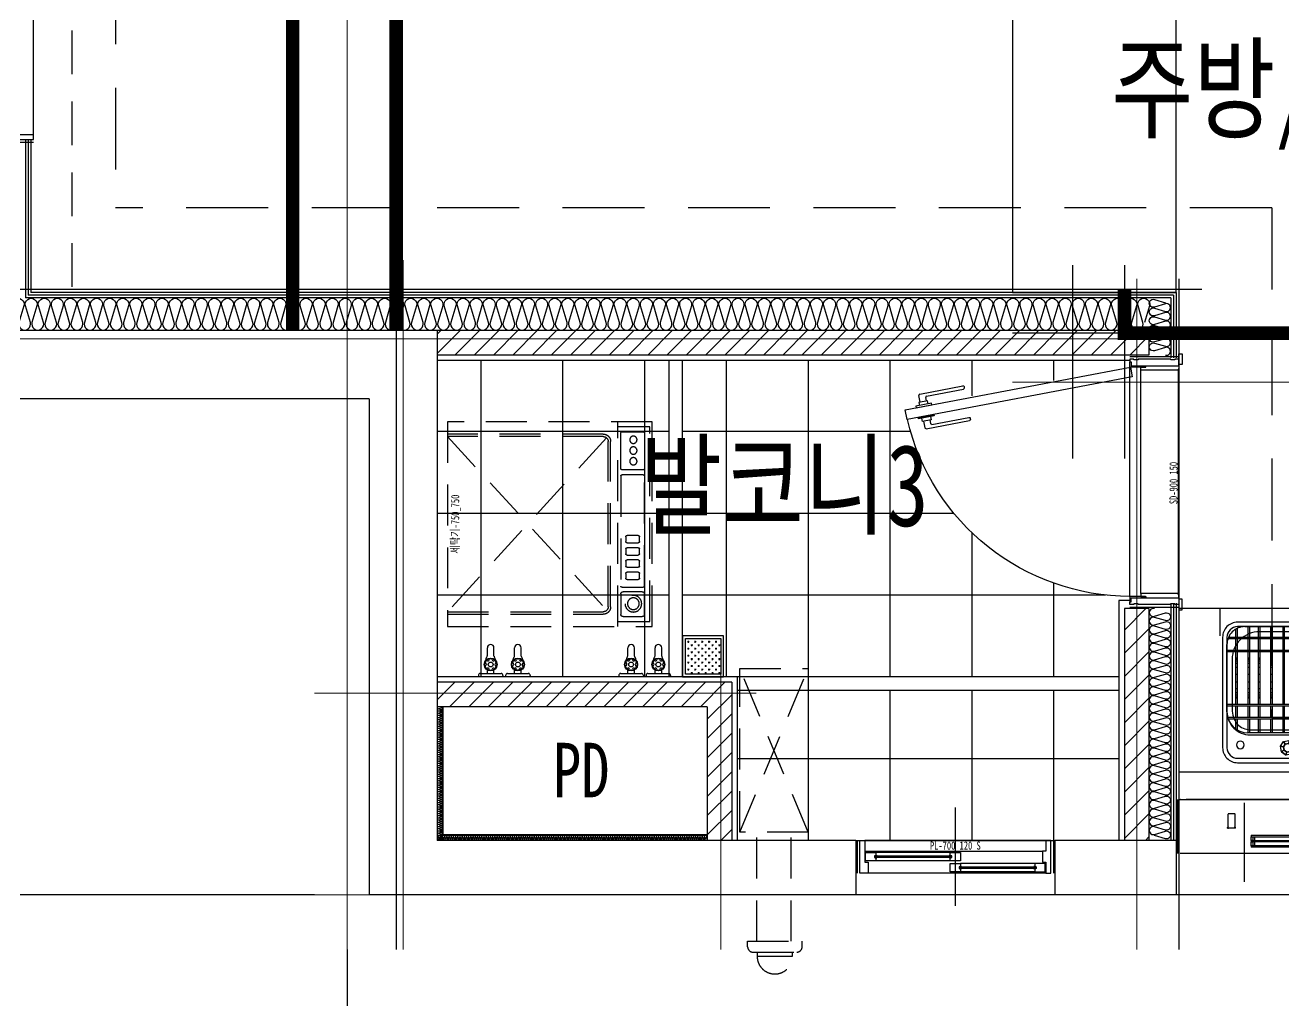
# Model space of a CAD drawing. Header units: millimetres. Extents: x 11101 to 63139, y 2659 to 57930.
# Drawn here: x 33468 to 38084, y 16106 to 19684 of the extents above; entities that cross this region are included whole.
import ezdxf
from ezdxf.enums import TextEntityAlignment as Align

# ---------------------------------------------------------------- set-up
doc = ezdxf.new("R2010")
doc.units = ezdxf.units.MM
doc.header["$LTSCALE"] = 100
for name, pattern in [('CEN', [62, 60, -1, 0, -1]), ('U-59E(111D-114D)$0$CEN', [62, 60, -1, 0, -1]), ('U-59E(111D-114D)$0$DASH', [4.5, 3, -1.5]), ('U-59E(111D-114D)$0$H', [1.3, 0.8, -0.5]), ('U-59E(111D-114D)$0$HID', [2.3, 1.5, -0.8])]:
    doc.linetypes.add(name, pattern=pattern)
doc.layers.get('Defpoints').update_dxf_attribs({"color": 127})
for name, color, linetype in [('CEN-b', 16, 'CEN'), ('TEXT_실명', 3, 'Continuous'), ('U-59E(111D-114D)$0$4', 4, 'Continuous'), ('U-59E(111D-114D)$0$CEN-b', 16, 'U-59E(111D-114D)$0$CEN'), ('U-59E(111D-114D)$0$CURTAIN', 8, 'U-59E(111D-114D)$0$H'), ('U-59E(111D-114D)$0$DOOR', 4, 'Continuous'), ('U-59E(111D-114D)$0$DOOR_1', 1, 'Continuous'), ('U-59E(111D-114D)$0$DOOR_2', 5, 'Continuous'), ('U-59E(111D-114D)$0$ELE-7', 7, 'Continuous'), ('U-59E(111D-114D)$0$F-FUR(KITCHEN)', 6, 'Continuous'), ('U-59E(111D-114D)$0$FD', 5, 'Continuous'), ('U-59E(111D-114D)$0$FIN4', 6, 'Continuous'), ('U-59E(111D-114D)$0$FIN6', 5, 'Continuous'), ('U-59E(111D-114D)$0$FUR-1', 9, 'U-59E(111D-114D)$0$HID'), ('U-59E(111D-114D)$0$FUR-K', 6, 'Continuous'), ('U-59E(111D-114D)$0$FUR-SYS', 5, 'U-59E(111D-114D)$0$HID'), ('U-59E(111D-114D)$0$HAT-1', 9, 'Continuous'), ('U-59E(111D-114D)$0$INS', 8, 'Continuous'), ('U-59E(111D-114D)$0$INSHAT', 150, 'U-59E(111D-114D)$0$HID'), ('U-59E(111D-114D)$0$INSUL', 8, 'Continuous'), ('U-59E(111D-114D)$0$MC중심선', 8, 'U-59E(111D-114D)$0$HID'), ('U-59E(111D-114D)$0$PLINTH', 7, 'Continuous'), ('U-59E(111D-114D)$0$RAIL-1', 7, 'Continuous'), ('U-59E(111D-114D)$0$TILE', 8, 'Continuous'), ('U-59E(111D-114D)$0$WALL-1', 2, 'Continuous'), ('U-59E(111D-114D)$0$WALL-2', 3, 'Continuous'), ('U-59E(111D-114D)$0$WATER', 5, 'Continuous'), ('U-59E(111D-114D)$0$WIN', 4, 'Continuous'), ('U-59E(111D-114D)$0$면적(발코니)', 145, 'U-59E(111D-114D)$0$FENCELINE1')]:
    doc.layers.add(name, color=color, linetype=linetype)
doc.layers.add('U-59E(111D-114D)$0$CEN아파트', color=1, linetype='U-59E(111D-114D)$0$CEN', lineweight=5)
doc.layers.add('U-59E(111D-114D)$0$MC', color=144, linetype='Continuous', plot=False)
doc.layers.add('U-59E(111D-114D)$0$창호공차', color=39, linetype='Continuous', plot=False)
doc.styles.add('U-59E(111D-114D)$0$돋움체', font='', dxfattribs={"width": 0.8})
doc.styles.add('돋움체', font='', dxfattribs={"width": 0.8})
doc.styles.get('U-59E(111D-114D)$0$돋움체').set_extended_font_data('DotumChe')
doc.styles.get('돋움체').set_extended_font_data('DotumChe')
doc.linetypes.add('U-59E(111D-114D)$0$FENCELINE1', pattern='A,0.25,-0.1,[133,ltypeshp.shx,S=0.1,R=0,X=-0.1,Y=0],-0.1,1', length=1.45)

# ---------------------------------------------------------------- blocks, each defined once
blk = doc.blocks.new('U-59E(111D-114D)$0$보일러_A')
at = {"layer": 'U-59E(111D-114D)$0$FUR-SYS'}
for p, q in [((61.8, 705), (-68.2, 705)), ((-68.2, 705), (-68.2, 690)), ((61.8, 690), (61.8, 705)), ((-103.2, 670), (-103.2, 650)), ((96.8, 650), (-103.2, 650)), ((76.8, 690), (-83.2, 690)), ((-62.5, 650), (-62.5, 250)), ((62.5, 650), (62.5, 250)), ((96.8, 670), (96.8, 650)), ((125, 250), (-125, -350)), ((-125, 250), (125, -350))]:
    blk.add_line(p, q, dxfattribs=at)
blk.add_lwpolyline([(125, -350), (-125, -350), (-125, 250), (125, 250)], close=True, dxfattribs=at)
for centre, radius, start, end in [((-3.2, 705), 65, 0, 180), ((-83.2, 670), 20, 90, 180), ((76.8, 670), 20, 0, 90)]:
    blk.add_arc(centre, radius, start, end, dxfattribs=at)
blk = doc.blocks.new('U-59E(111D-114D)$0$세탁기-750_750')
at = {"layer": 'U-59E(111D-114D)$0$FUR-1', "extrusion": (-2.46519e-32, -4e-16, -1)}
for p, q in [((0, 750), (0, 0)), ((750, 750), (0, 750)), ((44.8, 750), (44.8, 179.3)), ((691.7, 167.7), (53.8, 750)), ((53.8, 750), (53.8, 179.3)), ((696.2, 750), (59.2, 165.9)), ((696.2, 179.3), (696.2, 750)), ((705.2, 179.3), (705.2, 750)), ((750, 0), (750, 750)), ((71.7, 161.4), (678.3, 161.4)), ((71.7, 152.4), (678.3, 152.4)), ((0, 125.5), (750, 125.5)), ((17.9, 125.5), (17.9, 9)), ((35.9, 106.8), (35.9, 36.6)), ((119.4, 114.8), (43.8, 114.8)), ((127.3, 36.6), (127.3, 106.8)), ((143.4, 110.3), (143.4, 33.2)), ((551.9, 114.8), (147.9, 114.8)), ((172.1, 92.3), (172.1, 51.1)), ((194.6, 96.8), (176.6, 96.8)), ((199, 51.1), (199, 92.3)), ((217, 92.3), (217, 51.1)), ((239.4, 96.8), (221.4, 96.8)), ((243.9, 51.1), (243.9, 92.3)), ((261.8, 92.3), (261.8, 51.1)), ((284.2, 96.8), (266.3, 96.8)), ((288.7, 51.1), (288.7, 92.3)), ((306.6, 92.3), (306.6, 51.1)), ((329, 96.8), (311.1, 96.8)), ((333.5, 51.1), (333.5, 92.3)), ((556.3, 33.2), (556.3, 110.3)), ((574.3, 33.2), (574.3, 110.3)), ((578.8, 114.8), (709.7, 114.8)), ((714.1, 110.3), (714.1, 33.2)), ((732.1, 9), (732.1, 125.5)), ((176.6, 46.6), (194.6, 46.6)), ((221.4, 46.6), (239.4, 46.6)), ((266.3, 46.6), (284.2, 46.6)), ((311.1, 46.6), (329, 46.6)), ((0, 0), (750, 0)), ((17.9, 9), (732.1, 9)), ((43.8, 28.7), (119.4, 28.7)), ((147.9, 28.7), (551.9, 28.7)), ((709.7, 28.7), (578.8, 28.7))]:
    blk.add_line(p, q, dxfattribs=at)
for centre, radius in [((-83.4, 69), 30.5), ((-83.4, 69), 21.5), ((-605.7, 69), 13.4), ((-645.1, 69), 13.4), ((-684.6, 69), 13.4)]:
    blk.add_circle(centre, radius, dxfattribs=at)
for centre, radius, start, end in [((-71.7, 179.3), 26.9, 270, 0), ((-71.7, 179.3), 17.9, 270, 0), ((-678.3, 179.3), 26.9, 180, 270), ((-678.3, 179.3), 17.9, 180, 270), ((-43.8, 106.8), 7.95, 0, 90), ((-119.4, 106.8), 7.95, 90, 180), ((-147.9, 110.3), 4.48, 0, 90), ((-176.6, 92.3), 4.48, 0, 90), ((-194.6, 92.3), 4.48, 90, 180), ((-221.4, 92.3), 4.48, 0, 90), ((-239.4, 92.3), 4.48, 90, 180), ((-266.3, 92.3), 4.48, 0, 90), ((-284.2, 92.3), 4.48, 90, 180), ((-311.1, 92.3), 4.48, 0, 90), ((-329, 92.3), 4.48, 90, 180), ((-551.9, 110.3), 4.48, 90, 180), ((-578.8, 110.3), 4.48, 0, 90), ((-709.7, 110.3), 4.48, 90, 180), ((-176.6, 51.1), 4.48, 270, 0), ((-194.6, 51.1), 4.48, 180, 270), ((-221.4, 51.1), 4.48, 270, 0), ((-239.4, 51.1), 4.48, 180, 270), ((-266.3, 51.1), 4.48, 270, 0), ((-284.2, 51.1), 4.48, 180, 270), ((-311.1, 51.1), 4.48, 270, 0), ((-329, 51.1), 4.48, 180, 270), ((-43.8, 36.6), 7.95, 270, 0), ((-119.4, 36.6), 7.95, 180, 270), ((-147.9, 33.2), 4.48, 270, 0), ((-551.9, 33.2), 4.48, 180, 270), ((-578.8, 33.2), 4.48, 270, 0), ((-709.7, 33.2), 4.48, 180, 270)]:
    blk.add_arc(centre, radius, start, end, dxfattribs=at)
at = {"layer": 'Defpoints', "style": 'U-59E(111D-114D)$0$돋움체', "width": 0.8}
blk.add_text('세탁기-750_750', height=30, dxfattribs=at).set_placement((375, 722.6), align=Align.MIDDLE_CENTER)
blk = doc.blocks.new('U-59E(111D-114D)$0$수전')
at = {"layer": 'U-59E(111D-114D)$0$WATER'}
for p, q in [((0, -5), (0, 0)), ((0, 0), (90, 0)), ((90, -5), (90, 0)), ((83, -12), (7, -12)), ((32.8, -12), (32.8, -24.7)), ((57.2, -12), (57.2, -24.7)), ((32.8, -76), (32.8, -106.1)), ((57.2, -76.6), (57.2, -106.1))]:
    blk.add_line(p, q, dxfattribs=at)
for radius in [23.7, 22.4, 8.83]:
    blk.add_circle((45, -45.1), radius, dxfattribs=at)
for centre, radius, start, end in [((7, -5), 7.04, 180, 270.045), ((30.8, -36.7), 5.74, 62.0784, 236.9749), ((25.5, -44.9), 4, 302.0784, 56.9749), ((35.4, -28.1), 4, 242.0784, 356.9749), ((45.1, -28.6), 5.74, 2.0784, 176.9749), ((54.9, -28.3), 4, 182.0784, 296.9749), ((59.3, -37), 5.74, 302.0784, 116.9749), ((64.5, -45.2), 4, 122.0784, 236.9749), ((83, -5), 7.04, 269.955, 0), ((30.7, -53.2), 5.74, 122.0784, 296.9749), ((45.2, -59.8), 18.3, 181.8744, 219.7429), ((25.7, -76), 7.04, 0, 39.7429), ((35.1, -61.8), 4, 2.0784, 116.9749), ((44.9, -61.5), 5.74, 182.0784, 356.9749), ((54.6, -62), 4, 62.0784, 176.9749), ((59.1, -53.4), 5.74, 242.0784, 56.9749), ((64.3, -76.6), 7.04, 138.7321, 180), ((45.2, -59.8), 18.3, 318.7321, 359.8283), ((45, -106.1), 12.2, 180, 0)]:
    blk.add_arc(centre, radius, start, end, dxfattribs=at)
blk = doc.blocks.new('U-59E(111D-114D)$0$FD-150_150')
at = {"layer": 'U-59E(111D-114D)$0$FD'}
h = blk.add_hatch(dxfattribs=at)
h.set_pattern_fill('CROSS', color=251, scale=2, style=0)
h.set_pattern_definition([(0, (-901044.645, 920028.778), (12.7, 12.7), [6.35, -19.05]), (90, (-901041.47, 920025.603), (-12.7, 12.7), [6.35, -19.05])])
h.paths.add_polyline_path([(140, 10), (10, 10), (10, 140), (140, 140)])
at = {"layer": 'U-59E(111D-114D)$0$FD', "color": 5}
blk.add_lwpolyline([(0, 0), (150, 0), (150, 150), (0, 150)], close=True, dxfattribs=at)
at = {"layer": 'U-59E(111D-114D)$0$FD', "color": 251}
blk.add_lwpolyline([(140, 10), (10, 10), (10, 140), (140, 140)], close=True, dxfattribs=at)
blk = doc.blocks.new('U-59E(111D-114D)$0$PL-2700_320')
at = {"layer": 'U-59E(111D-114D)$0$CEN-b', "ltscale": 2}
blk.add_line((1800, -40), (1800, 380), dxfattribs=at)
at = {"layer": 'U-59E(111D-114D)$0$WIN', "color": 8}
for p, q in [((18, 280), (2682, 280)), ((2682, 220), (30, 220)), ((1819, 215), (2641, 215)), ((1819, 185), (2641, 185)), ((30, 140), (2670, 140)), ((59, 175), (1780.9, 175)), ((59, 145), (1780.9, 145)), ((59, 95), (1780.9, 95)), ((1819, 135), (2641, 135)), ((1819, 105), (2641, 105)), ((18, 60), (2670, 60)), ((18, 60), (2670, 60)), ((59, 65), (1780.9, 65))]:
    blk.add_line(p, q, dxfattribs=at)
at = {"layer": 'U-59E(111D-114D)$0$WIN'}
for p, q in [((0, 140), (18, 140)), ((2700, 140), (2682, 140))]:
    blk.add_line(p, q, dxfattribs=at)
for points in [[(0, 280), (18, 280), (18, 220), (30, 220), (30, 180), (18, 180), (18, 140), (30, 140), (30, 100), (18, 100), (18, 60), (0, 60), (0, 140)], [(2670, 180), (2682, 180), (2682, 280), (2700, 280), (2700, 140), (2700, 60), (2670, 60), (2670, 100), (2682, 100), (2682, 140), (2670, 140)]]:
    blk.add_lwpolyline(points, close=True, dxfattribs=at)
at = {"layer": 'U-59E(111D-114D)$0$WIN', "color": 8}
for points in [[(1781, 215), (1819, 215), (1819, 205), (1813.5, 203.2), (1813.5, 196.8), (1819, 195), (1819, 185), (1781, 185)], [(1815.5, 198), (2644.5, 198), (2644.5, 202), (1815.5, 202)], [(2646.5, 196.8), (2646.5, 203.2), (2641, 205), (2641, 215), (2679, 215), (2679, 185), (2641, 185), (2641, 195)], [(21, 175), (59, 175), (59, 165), (53.5, 163.2), (53.5, 156.8), (59, 155), (59, 145), (21, 145)], [(1780.9, 145), (1780.9, 155), (1786.5, 156.8), (1786.5, 163.2), (1780.9, 165), (1780.9, 175), (1818.9, 175), (1818.9, 145)], [(21, 95), (59, 95), (59, 85), (53.5, 83.2), (53.5, 76.8), (59, 75), (59, 65), (21, 65)], [(1780.9, 65), (1780.9, 75), (1786.5, 76.8), (1786.5, 83.2), (1780.9, 85), (1780.9, 95), (1818.9, 95), (1818.9, 65)], [(1781, 135), (1819, 135), (1819, 125), (1813.5, 123.2), (1813.5, 116.8), (1819, 115), (1819, 105), (1781, 105)], [(1815.5, 118), (2644.5, 118), (2644.5, 122), (1815.5, 122)], [(2646.5, 116.8), (2646.5, 123.2), (2641, 125), (2641, 135), (2679, 135), (2679, 105), (2641, 105), (2641, 115)]]:
    blk.add_lwpolyline(points, close=True, dxfattribs=at)
for points in [[(1819, 205.8), (1821.7, 204.4), (1822.3, 203.4), (1822.8, 202)], [(1819, 194.2), (1821.7, 195.6), (1822.3, 196.6), (1822.8, 198)], [(2641, 205.8), (2638.3, 204.4), (2637.7, 203.4), (2637.2, 202)], [(2641, 194.2), (2638.3, 195.6), (2637.7, 196.6), (2637.2, 198)], [(1784.4, 158), (55.5, 158), (55.5, 162), (1784.4, 162), (1784.4, 158), (1784.4, 162)], [(59, 165.8), (61.7, 164.4), (62.3, 163.4), (62.8, 162)], [(59, 154.2), (61.7, 155.6), (62.3, 156.6), (62.8, 158)], [(1780.9, 165.8), (1778.2, 164.4), (1777.7, 163.4), (1777.1, 162)], [(1780.9, 154.2), (1778.2, 155.6), (1777.7, 156.6), (1777.1, 158)], [(1819, 125.8), (1821.7, 124.4), (1822.3, 123.4), (1822.8, 122)], [(1819, 114.2), (1821.7, 115.6), (1822.3, 116.6), (1822.8, 118)], [(2641, 125.8), (2638.3, 124.4), (2637.7, 123.4), (2637.2, 122)], [(2641, 114.2), (2638.3, 115.6), (2637.7, 116.6), (2637.2, 118)], [(1784.4, 78), (55.5, 78), (55.5, 82), (1784.4, 82), (1784.4, 78), (1784.4, 82)], [(59, 85.8), (61.7, 84.4), (62.3, 83.4), (62.8, 82)], [(59, 74.2), (61.7, 75.6), (62.3, 76.6), (62.8, 78)], [(1780.9, 85.8), (1778.2, 84.4), (1777.7, 83.4), (1777.1, 82)], [(1780.9, 74.2), (1778.2, 75.6), (1777.7, 76.6), (1777.1, 78)]]:
    blk.add_lwpolyline(points, dxfattribs=at)
at = {"layer": 'U-59E(111D-114D)$0$창호공차', "ltscale": 2}
for p, q in [((-10, 280), (-10, 60)), ((2710, 280), (2710, 60))]:
    blk.add_line(p, q, dxfattribs=at)
at = {"layer": 'U-59E(111D-114D)$0$창호공차', "ltscale": 2, "style": 'U-59E(111D-114D)$0$돋움체', "width": 0.8}
blk.add_text('PL-2700_320', height=30, dxfattribs=at).set_placement((1799.8, 242.2), align=Align.MIDDLE_CENTER)
blk = doc.blocks.new('U-59E(111D-114D)$0$insul1')
blk.add_lwpolyline([(0, 0.25, 1.344031), (0.35, 0.25), (0.2, 0.75, -1.344031), (0.55, 0.75), (0.4, 0.25)], format="xyb")
blk = doc.blocks.new('U-59E(111D-114D)$0$COK3')
blk.add_line((15.7, 3.6), (49.1, 25.7))
at = {"color": 1}
for points in [[(-15.3, -22), (5, -26.1), (22.2, -14.7), (26.4, 5.6), (14.9, 22.9), (-5.4, 27), (-22.6, 15.6), (-26.8, -4.7)], [(-9.3, -13), (2.9, -15.5), (13.3, -8.6), (15.7, 3.6), (8.9, 13.9), (-3.3, 16.4), (-13.7, 9.5), (-16.1, -2.6)], [(-9.3, -13), (2.9, -15.5), (13.3, -8.6), (15.7, 3.6), (8.9, 13.9), (-3.3, 16.4), (-13.7, 9.5), (-16.1, -2.6)]]:
    blk.add_lwpolyline(points, close=True, dxfattribs=at)
for points in [[(34.7, 11.2, -50), (23.3, 28.4, -50), (109.5, 79.3), (115.2, 70.7)], [(109.5, 79.3), (109.5, 79.3, 20), (23.3, 28.4, -30), (23.3, 28.4, -50)], [(109.5, 79.3, 20), (23.3, 28.4, -30), (34.7, 11.2, -30), (115.2, 70.7, 20)], [(115.2, 70.7, 20), (115.2, 70.7), (34.7, 11.2, -50), (34.7, 11.2, -30)], [(109.5, 79.3), (109.2, 79.8, -10), (115.6, 70.2, -10), (115.2, 70.7)], [(113.8, 80.1, 40), (109.5, 79.3, 20), (115.2, 70.7, 20), (117.6, 74.4, 40)], [(114.4, 90.1, -10), (116.9, 86.3, 40), (123.8, 86.7, 40), (125.8, 90.8, -10)], [(125.8, 90.8, -10), (132.2, 81.2, -10), (127.6, 80.9, 40), (123.8, 86.7, 40)], [(127, 70.9, -10), (124.5, 74.8, 40), (127.6, 80.9, 40), (132.2, 81.2, -10)], [(-26.8, -4.7, -70), (-16.1, -2.6), (-13.7, 9.5), (-22.6, 15.6, -70)], [(-22.6, 15.6, -70), (-13.7, 9.5), (-3.3, 16.4), (-5.4, 27, -70)], [(14.9, 22.9, -70), (-5.4, 27, -70), (-3.3, 16.4), (8.9, 13.9)], [(8.9, 13.9), (15.7, 3.6), (49.1, 25.7, 30), (42.2, 36, 30)], [(49.1, 25.7, 30), (42.2, 36, 30), (8.9, 13.9, 10), (15.7, 3.6, 10)], [(42.2, 36, 30), (8.9, 13.9), (8.9, 13.9, 10), (42.2, 36, 30)], [(14.9, 22.9, -70), (23.3, 28.4, -50), (23.3, 28.4, -30), (8.9, 13.9)], [(23.3, 28.4, -30), (8.9, 13.9), (15.7, 3.6), (34.7, 11.2, -30)], [(26.4, 5.6, -70), (15.7, 3.6), (8.9, 13.9), (14.9, 22.9, -70)], [(22.2, -14.7, -70), (26.4, 5.6, -70), (15.7, 3.6), (13.3, -8.6)], [(14.9, 22.9, -70), (23.3, 28.4, -50), (34.7, 11.2, -50), (26.4, 5.6, -70)], [(15.7, 3.6), (49.1, 25.7, 30), (15.7, 3.6, 10)], [(34.7, 11.2, -50), (26.4, 5.6, -70), (15.7, 3.6), (34.7, 11.2, -30)], [(-15.3, -22, -70), (-26.8, -4.7, -70), (-16.1, -2.6), (-9.3, -13)], [(5, -26.1, -70), (2.9, -15.5), (-9.3, -13), (-15.3, -22, -70)], [(22.2, -14.7, -70), (13.3, -8.6), (2.9, -15.5), (5, -26.1, -70)]]:
    blk.add_3dface(points, dxfattribs=at)
for points, invisible_edges in [([(116.9, 86.3, 40), (114.4, 90.1, -10), (109.2, 79.8, -10), (109.5, 79.3)], 8), ([(109.5, 79.3), (109.5, 79.3, 20), (113.8, 80.1, 40), (116.9, 86.3, 40)], 8), ([(124.5, 74.8, 40), (117.6, 74.4, 40), (113.8, 80.1, 40), (116.9, 86.3, 40)], 8), ([(115.6, 70.2, -10), (115.2, 70.7), (115.2, 70.7, 20), (117.6, 74.4, 40)], 8), ([(117.6, 74.4, 40), (124.5, 74.8, 40), (127, 70.9, -10), (115.6, 70.2, -10)], 8), ([(116.9, 86.3, 40), (123.8, 86.7, 40), (127.6, 80.9, 40), (124.5, 74.8, 40)], 8), ([(-16.1, -2.6, 10), (-13.7, 9.5, 10), (-3.3, 16.4, 10), (8.9, 13.9, 10)], 8), ([(-9.3, -13, 10), (-16.1, -2.6, 10), (8.9, 13.9, 10), (15.7, 3.6, 10)], 10), ([(15.7, 3.6, 10), (13.3, -8.6, 10), (2.9, -15.5, 10), (-9.3, -13, 10)], 8)]:
    blk.add_3dface(points, dxfattribs=dict(at, invisible_edges=invisible_edges))
blk = doc.blocks.new('U-59E(111D-114D)$0$A$C6D5962B0')
at = {"color": 2, "ltscale": 100, "rotation": 270}
blk.add_blockref('U-59E(111D-114D)$0$COK3', (26.1, 132.2), dxfattribs=at)
blk = doc.blocks.new('U-59E(111D-114D)$0$A')
at = {"layer": 'U-59E(111D-114D)$0$PLINTH', "color": 5}
for p, q in [((-54.5, 0), (-54.5, -85.9)), ((-52.5, 0), (-52.5, -85.9)), ((-28.3, 0), (-28.3, -85.9)), ((-26.3, 0), (-26.3, -85.9)), ((-2, 0), (-2, -85.9)), ((0, 0), (0, -85.9)), ((25.2, 0), (25.2, -85.9)), ((27.3, 0), (27.3, -85.9)), ((51.5, 0), (51.5, -85.9)), ((53.5, 0), (53.5, -85.9)), ((-107.1, -17.4), (-107.1, -85.9)), ((-105, -15.8), (-105, -85.9)), ((-80.8, -3.2), (-80.8, -85.9)), ((-78.8, -2.6), (-78.8, -85.9)), ((77.8, -2.6), (77.8, -85.9)), ((79.8, -3.2), (79.8, -85.9)), ((104, -15.8), (104, -85.9)), ((106, -17.4), (106, -85.9))]:
    blk.add_line(p, q, dxfattribs=at)
for points in [[(63.1, 2), (-65.1, 2, 0.310563), (-135.8, -63.2), (-135.8, -67.2, 0.204075), (-126, -84.7, 0.121483), (-110.6, -87.9), (108.6, -87.9, 0.121483), (124, -84.7, 0.204075), (133.8, -67.2), (133.8, -63.2, 0.310563)], [(131.8, -67.1), (131.8, -63.3, 0.308827), (63, 0), (-65.1, 0, 0.308827), (-133.8, -63.3), (-133.8, -67.1, 0.20052), (-124.9, -83, 0.120025), (-110.7, -85.9), (108.6, -85.9, 0.120025), (122.9, -83, 0.20052)], [(119.7, 17.2), (-121.7, 17.2, 0.414214), (-128.8, 10.1), (-128.8, -36.4), (-125.7, -36.4), (-125.7, 10.1, -0.414214), (-121.7, 14.1), (119.7, 14.1, -0.414214), (123.7, 10.1), (123.7, -36.4), (126.8, -36.4), (126.8, 10.1, 0.414214)]]:
    blk.add_lwpolyline(points, format="xyb", close=True, dxfattribs=at)
blk = doc.blocks.new('U-59E(111D-114D)$0$정수수전-p')
at = {"layer": 'U-59E(111D-114D)$0$면적(발코니)'}
blk.add_lwpolyline([(-1.9, 1.6, 0.98494), (1.9, -1.6), (86, 96.1, 0.98494), (82.2, 99.3)], format="xyb", close=True, dxfattribs=at)
blk.add_arc((0, 0), 10.8, 62.6968, 35.8475, dxfattribs=at)
blk = doc.blocks.new('U-59E(111D-114D)$0$수절판03')
at = {"color": 251}
for p, q in [((-282.8, 143), (-282.8, 189.3)), ((-249.8, 200.3), (-249.8, 149.7)), ((-244.3, 200.3), (-244.3, 149.7)), ((-211.4, 200.3), (-211.4, 149.7)), ((-205.9, 200.3), (-205.9, 149.7)), ((-166.5, 200.3), (-166.5, 149.7)), ((-161, 200.3), (-161, 149.7)), ((-121.6, 200.3), (-121.6, 149.7)), ((-116.1, 200.3), (-116.1, 149.7)), ((-83.3, 200.3), (-83.3, 149.7)), ((-77.8, 200.3), (-77.8, 149.7)), ((-38.4, 189.9), (-38.4, 149.7)), ((-32.9, 186.4), (-32.9, 149.7)), ((-249.8, 144.2), (-249.8, 102.3)), ((-244.3, 144.2), (-244.3, 102.3)), ((-211.4, 144.2), (-211.4, 102.3)), ((-205.9, 144.2), (-205.9, 102.3)), ((-166.5, 144.2), (-166.5, 102.3)), ((-161, 144.2), (-161, 102.3)), ((-121.6, 144.2), (-121.6, 102.3)), ((-116.1, 144.2), (-116.1, 102.3)), ((-83.3, 144.2), (-83.3, 102.3)), ((-77.8, 144.2), (-77.8, 102.3)), ((-38.4, 144.2), (-38.4, 102.3)), ((-32.9, 144.2), (-32.9, 102.3)), ((-265.6, 102.1), (-275.7, 122.5)), ((-249.8, 96.8), (-249.8, -96.8)), ((-244.3, 96.8), (-244.3, -96.8)), ((-211.4, 96.8), (-211.4, -96.8)), ((-205.9, 96.8), (-205.9, -96.8)), ((-166.5, 96.8), (-166.5, -96.8)), ((-161, 96.8), (-161, -96.8)), ((-121.6, 96.8), (-121.6, -96.8)), ((-116.1, 96.8), (-116.1, -96.8)), ((-83.3, 96.8), (-83.3, -96.8)), ((-77.8, 96.8), (-77.8, -96.8)), ((-38.4, 96.8), (-38.4, -96.8)), ((-32.9, 96.8), (-32.9, -96.8)), ((0, 123.3), (0, -123.3)), ((-258.5, -81.7), (-258.5, 81.7)), ((-265.6, -102.1), (-275.7, -122.5)), ((-249.8, -102.3), (-249.8, -144.2)), ((-244.3, -102.3), (-244.3, -144.2)), ((-211.4, -102.3), (-211.4, -144.2)), ((-205.9, -102.3), (-205.9, -144.2)), ((-166.5, -102.3), (-166.5, -144.2)), ((-161, -102.3), (-161, -144.2)), ((-121.6, -102.3), (-121.6, -144.2)), ((-116.1, -102.3), (-116.1, -144.2)), ((-83.3, -102.3), (-83.3, -144.2)), ((-77.8, -102.3), (-77.8, -144.2)), ((-38.4, -102.3), (-38.4, -144.2)), ((-32.9, -102.3), (-32.9, -144.2)), ((-282.8, -143), (-282.8, -178.3)), ((-249.8, -149.7), (-249.8, -189.3)), ((-244.3, -149.7), (-244.3, -189.3)), ((-211.4, -149.7), (-211.4, -189.3)), ((-205.9, -149.7), (-205.9, -189.3)), ((-166.5, -149.7), (-166.5, -189.3)), ((-161, -149.7), (-161, -189.3)), ((-121.6, -149.7), (-121.6, -189.3)), ((-116.1, -149.7), (-116.1, -189.3)), ((-83.3, -149.7), (-83.3, -189.3)), ((-77.8, -149.7), (-77.8, -189.3)), ((-38.4, -149.7), (-38.4, -183.2)), ((-32.9, -149.7), (-32.9, -180.4)), ((-66, -189.3), (-271.8, -189.3))]:
    blk.add_line(p, q, dxfattribs=at)
for centre, radius, start, end in [((-271.8, 189.3), 11, 90, 180), ((-249.8, 143), 33, 180, 218.3496), ((-291.5, 81.7), 33, 0, 38.3496), ((-291.5, -81.7), 33, 321.6504, 0), ((-249.8, -143), 33, 141.6504, 180), ((-66, -123.3), 66, 270, 0), ((-271.8, -178.3), 11, 180, 270)]:
    blk.add_arc(centre, radius, start, end, dxfattribs=at)
at = {"layer": 'U-59E(111D-114D)$0$4', "color": 251}
for p, q in [((-271.8, 200.3), (-77, 200.3)), ((-282.8, 149.7), (-4.7, 149.7)), ((-282.8, 144.2), (-2.9, 144.2)), ((-265.7, 102.3), (0, 102.3)), ((-262.2, 96.8), (0, 96.8)), ((-249.8, 73.7), (-244.3, 73.7)), ((-249.8, 68.9), (-244.3, 68.9)), ((-249.8, 62.2), (-244.3, 62.2)), ((-249.8, 53.5), (-244.3, 53.5)), ((-211.4, 73.7), (-205.9, 73.7)), ((-211.4, 68.9), (-205.9, 68.9)), ((-211.4, 62.2), (-205.9, 62.2)), ((-211.4, 53.5), (-205.9, 53.5)), ((-166.5, 73.7), (-161, 73.7)), ((-166.5, 68.9), (-161, 68.9)), ((-166.5, 62.2), (-161, 62.2)), ((-166.5, 53.5), (-161, 53.5)), ((-121.6, 73.7), (-116.1, 73.7)), ((-121.6, 68.9), (-116.1, 68.9)), ((-121.6, 62.2), (-116.1, 62.2)), ((-121.6, 53.5), (-116.1, 53.5)), ((-83.3, 73.7), (-77.8, 73.7)), ((-83.3, 68.9), (-77.8, 68.9)), ((-83.3, 62.2), (-77.8, 62.2)), ((-83.3, 53.5), (-77.8, 53.5)), ((-38.4, 73.7), (-32.9, 73.7)), ((-38.4, 68.9), (-32.9, 68.9)), ((-38.4, 62.2), (-32.9, 62.2)), ((-38.4, 53.5), (-32.9, 53.5)), ((-249.8, 39.1), (-244.3, 39.1)), ((-249.8, 14.1), (-244.3, 14.1)), ((-211.4, 39.1), (-205.9, 39.1)), ((-211.4, 14.1), (-205.9, 14.1)), ((-166.5, 39.1), (-161, 39.1)), ((-166.5, 14.1), (-161, 14.1)), ((-121.6, 39.1), (-116.1, 39.1)), ((-121.6, 14.1), (-116.1, 14.1)), ((-83.3, 39.1), (-77.8, 39.1)), ((-83.3, 14.1), (-77.8, 14.1)), ((-38.4, 39.1), (-32.9, 39.1)), ((-38.4, 14.1), (-32.9, 14.1)), ((-249.8, -14.1), (-244.3, -14.1)), ((-249.8, -39.1), (-244.3, -39.1)), ((-211.4, -14.1), (-205.9, -14.1)), ((-211.4, -39.1), (-205.9, -39.1)), ((-166.5, -14.1), (-161, -14.1)), ((-166.5, -39.1), (-161, -39.1)), ((-121.6, -14.1), (-116.1, -14.1)), ((-121.6, -39.1), (-116.1, -39.1)), ((-83.3, -14.1), (-77.8, -14.1)), ((-83.3, -39.1), (-77.8, -39.1)), ((-38.4, -14.1), (-32.9, -14.1)), ((-38.4, -39.1), (-32.9, -39.1)), ((-249.8, -53.5), (-244.3, -53.5)), ((-249.8, -62.2), (-244.3, -62.2)), ((-249.8, -68.9), (-244.3, -68.9)), ((-249.8, -73.7), (-244.3, -73.7)), ((-211.4, -53.5), (-205.9, -53.5)), ((-211.4, -62.2), (-205.9, -62.2)), ((-211.4, -68.9), (-205.9, -68.9)), ((-211.4, -73.7), (-205.9, -73.7)), ((-166.5, -53.5), (-161, -53.5)), ((-166.5, -62.2), (-161, -62.2)), ((-166.5, -68.9), (-161, -68.9)), ((-166.5, -73.7), (-161, -73.7)), ((-121.6, -53.5), (-116.1, -53.5)), ((-121.6, -62.2), (-116.1, -62.2)), ((-121.6, -68.9), (-116.1, -68.9)), ((-121.6, -73.7), (-116.1, -73.7)), ((-83.3, -53.5), (-77.8, -53.5)), ((-83.3, -62.2), (-77.8, -62.2)), ((-83.3, -68.9), (-77.8, -68.9)), ((-83.3, -73.7), (-77.8, -73.7)), ((-38.4, -53.5), (-32.9, -53.5)), ((-38.4, -62.2), (-32.9, -62.2)), ((-38.4, -68.9), (-32.9, -68.9)), ((-38.4, -73.7), (-32.9, -73.7)), ((-265.7, -102.3), (0, -102.3)), ((-262.2, -96.8), (0, -96.8)), ((-282.8, -144.2), (-2.9, -144.2)), ((-282.8, -149.7), (-4.7, -149.7))]:
    blk.add_line(p, q, dxfattribs=at)
blk.add_arc((-77, 123.3), 77, 0, 90, dxfattribs=at)
blk = doc.blocks.new('U-59E(111D-114D)$0$SK_씽크')
at = {"layer": 'U-59E(111D-114D)$0$FUR-K', "color": 251, "linetype": 'U-59E(111D-114D)$0$DASH', "ltscale": 100}
for p, q in [((0, 0), (0, 100)), ((900, 0), (900, 100))]:
    blk.add_line(p, q, dxfattribs=at)
at = {"layer": 'U-59E(111D-114D)$0$FUR-K', "color": 6, "linetype": 'ByBlock'}
blk.add_lwpolyline([(835, 50), (747.6, 50), (152.4, 50), (65, 50, -0.414214), (10, 105), (10, 510, -0.414214), (65, 565), (152.4, 565), (765.5, 565), (835, 565, -0.414214), (890, 510), (890, 105, -0.414214)], format="xyb", close=True, dxfattribs=at)
at = {"layer": 'U-59E(111D-114D)$0$FUR-K', "color": 8, "linetype": 'ByBlock'}
for points in [[(26, 378, -0.414214), (111, 463), (246.9, 463, 0.198912), (300.6, 485.3), (333.2, 532.9, -0.198912), (372.1, 549), (527.4, 549, -0.197893), (566.2, 533), (599.4, 485, 0.197893), (653, 463), (789, 463, -0.414214), (874, 378), (874, 105, -0.414214), (835, 66), (747.6, 66), (152.4, 66), (65, 66, -0.414214), (26, 105)], [(835, 66), (747.6, 66), (152.4, 66), (65, 66, -0.414214), (26, 105), (26, 510, -0.414214), (65, 549), (152.4, 549), (765.5, 549), (835, 549, -0.414214), (874, 510), (874, 105, -0.414214)], [(45, 369, -0.16745), (64.1, 424.4, -0.20019), (111, 444), (246.9, 444, 0.203999), (315.3, 473.2), (347.8, 520.5, -0.187558), (372.1, 530), (527.4, 530, -0.186627), (551.7, 520.6), (584.7, 472.9, 0.20294), (653, 444), (789, 444, -0.20019), (835.9, 424.4, -0.16745), (855, 369), (855, 185, -0.414214), (755, 85), (747.6, 85), (152.4, 85), (145, 85, -0.414214), (45, 185)]]:
    blk.add_lwpolyline(points, format="xyb", close=True, dxfattribs=at)
for centre, radius in [((75, 500), 14), ((330.7, 537.9), 6), ((568.8, 537.9), 6), ((450, 307.5), 96), ((450, 307.5), 91), ((450, 307.5), 82)]:
    blk.add_circle(centre, radius, dxfattribs=at)
at = {"layer": 'U-59E(111D-114D)$0$FUR-K', "color": 8, "linetype": 'ByBlock', "rotation": 0.5961024423669771}
blk.add_blockref('U-59E(111D-114D)$0$A$C6D5962B0', (223.6, 377.8), dxfattribs=at)
at = {"layer": 'U-59E(111D-114D)$0$FUR-K', "color": 8, "linetype": 'ByBlock', "xscale": -1}
for name, p in [('U-59E(111D-114D)$0$A', (449.4, 531.3)), ('U-59E(111D-114D)$0$수절판03', (26, 255.3))]:
    blk.add_blockref(name, p, dxfattribs=at)
at = {"layer": 'U-59E(111D-114D)$0$FUR-K', "color": 8, "linetype": 'ByBlock', "xscale": -1, "rotation": 90}
blk.add_blockref('U-59E(111D-114D)$0$정수수전-p', (675.8, 510.7), dxfattribs=at)
blk = doc.blocks.new('U-59E(111D-114D)$0$WD_손잡이')
at = {"layer": 'U-59E(111D-114D)$0$DOOR', "color": 8, "ltscale": 2}
for p, q in [((22.05, 46.6), (183.05, 46.6)), ((17.55, 17.35), (17.55, 42.1)), ((40.95, 17.35), (40.95, 30.4)), ((45.45, 34.9), (183.05, 34.9)), ((187.55, 39.4), (187.55, 42.1))]:
    blk.add_line(p, q, dxfattribs=at)
for points in [[(0, 5.85), (0, 0), (58.5, 0), (58.5, 5.85), (0, 5.85)], [(45.5, 5.85), (45.5, 17.35), (13, 17.35), (13, 5.85)]]:
    blk.add_lwpolyline(points, dxfattribs=at)
for centre, start, end in [((22.05, 42.1), 90, 180), ((183.05, 42.1), 0, 90), ((45.45, 30.4), 90, 180), ((183.05, 39.4), 270, 0)]:
    blk.add_arc(centre, 4.5, start, end, dxfattribs=at)
blk = doc.blocks.new('U-59E(111D-114D)$0$SD-900_150')
at = {"layer": 'U-59E(111D-114D)$0$DOOR', "ltscale": 2}
for points in [[(-13.3, 930), (-13.3, 890), (-1.3, 890), (-1.3, 930)], [(178.7, 900.5), (173.7, 900.5), (173.7, 885), (-1.3, 885), (-1.3, 910), (13.7, 910), (13.7, 907), (28.7, 907), (28.7, 910), (148.7, 910), (148.7, 907), (163.7, 907), (163.7, 910), (178.7, 910)], [(1.7, 873), (1.7, 870), (138.7, 870), (138.7, 880), (120.7, 880), (120.7, 885), (-1.3, 885), (-1.3, 873)], [(176.7, 880), (170.1, 844.6), (995.5, 689), (1002.2, 724.4)], [(1.7, 47), (1.7, 50), (138.7, 50), (138.7, 40), (120.7, 40), (120.7, 35), (-1.3, 35), (-1.3, 47)], [(-13.3, -10), (-13.3, 30), (-1.3, 30), (-1.3, -10)], [(178.7, 19.5), (173.7, 19.5), (173.7, 35), (-1.3, 35), (-1.3, 10), (13.7, 10), (13.7, 13), (28.7, 13), (28.7, 10), (148.7, 10), (148.7, 13), (163.7, 13), (163.7, 10), (178.7, 10)]]:
    blk.add_lwpolyline(points, close=True, dxfattribs=at)
for points in [[(178.7, 882), (178.7, 900), (173.7, 900), (173.7, 885), (121.7, 885), (121.7, 880), (176.7, 880, 0.414214)], [(178.7, 38), (178.7, 20), (173.7, 20), (173.7, 35), (121.7, 35), (121.7, 40), (176.7, 40, -0.414214)]]:
    blk.add_lwpolyline(points, format="xyb", close=True, dxfattribs=at)
at = {"layer": 'U-59E(111D-114D)$0$DOOR_1', "linetype": 'ByBlock', "ltscale": 0.5}
blk.add_arc((176.7, 880), 840, 270, 346.8671, dxfattribs=at)
at = {"layer": 'U-59E(111D-114D)$0$DOOR_2', "ltscale": 2}
for p, q in [((178.7, 38), (178.7, 882)), ((1.7, 870), (1.7, 50)), ((138.7, 50), (138.7, 870))]:
    blk.add_line(p, q, dxfattribs=at)
at = {"layer": 'U-59E(111D-114D)$0$창호공차', "ltscale": 2}
for p, q in [((178.7, 920), (-1.3, 920)), ((178.7, 0), (-1.3, 0))]:
    blk.add_line(p, q, dxfattribs=at)
at = {"layer": 'U-59E(111D-114D)$0$DOOR', "ltscale": 2, "xscale": -0.9999999999999998, "rotation": 349.3233726063941}
blk.add_blockref('U-59E(111D-114D)$0$WD_손잡이', (962.1, 731.9), dxfattribs=at)
at = {"layer": 'U-59E(111D-114D)$0$DOOR', "ltscale": 2, "extrusion": (0, 0, -1), "xscale": -1, "zscale": -1, "rotation": 190.6766273936058}
blk.add_blockref('U-59E(111D-114D)$0$WD_손잡이', (-955.5, 696.5), dxfattribs=at)
at = {"layer": 'U-59E(111D-114D)$0$창호공차', "ltscale": 2, "style": 'U-59E(111D-114D)$0$돋움체', "text_generation_flag": 4, "width": 0.8}
blk.add_text('SD-900_150', height=30, rotation=90, dxfattribs=at).set_placement((18.7, 455.6), align=Align.MIDDLE_CENTER)
blk = doc.blocks.new('U-59E(111D-114D)$0$PL-1200_200(주방)')
at = {"layer": 'Defpoints', "ltscale": 2}
for p, q in [((-10, 0), (-10, 198)), ((1210, 0), (1210, 198))]:
    blk.add_line(p, q, dxfattribs=at)
at = {"layer": 'U-59E(111D-114D)$0$CEN-b', "ltscale": 2}
blk.add_line((965, 301.7), (965, 12), dxfattribs=at)
at = {"layer": 'U-59E(111D-114D)$0$WIN', "color": 8}
for p, q in [((0, 198), (1200, 198)), ((21.5, 0), (1178.5, 0))]:
    blk.add_line(p, q, dxfattribs=at)
at = {"layer": 'U-59E(111D-114D)$0$WIN'}
for p, q in [((45, 174.4), (940, 174.4)), ((45, 169.4), (45, 174.4)), ((45, 169.4), (940, 169.4)), ((45, 169.4), (45, 155.4, 0)), ((45, 155.4), (940, 155.4)), ((45, 150.4), (45, 155.4)), ((940, 150.4), (45, 150.4)), ((45, 150.4), (45, 136.4, 0)), ((45, 150.4), (57, 150.4)), ((51, 155.4, 0), (51, 169.4, 0)), ((51, 136.4, 0), (51, 150.4, 0)), ((57, 155.4, 0), (57, 169.4, 0)), ((57, 136.4, 0), (57, 150.4, 0)), ((928, 155.4, 0), (928, 169.4, 0)), ((928, 136.4, 0), (928, 150.4, 0)), ((940, 150.4), (928, 150.4)), ((934, 155.4, 0), (934, 169.4, 0)), ((934, 136.4, 0), (934, 150.4, 0)), ((940, 169.4), (940, 174.4)), ((940, 169.4), (940, 155.4, 0)), ((940, 150.4), (940, 155.4)), ((940, 150.4), (940, 136.4, 0)), ((940, 136.4), (45, 136.4)), ((45, 131.4), (45, 136.4)), ((45, 136.4), (57, 136.4)), ((940, 131.4), (45, 131.4)), ((940, 136.4), (928, 136.4)), ((940, 131.4), (940, 136.4)), ((997.2, 105.5), (1026.8, 105.5)), ((997.2, 105.5), (997.2, 102.8)), ((998.2, 101.8), (1000.4, 101.8)), ((999.4, 100), (999.4, 53.9)), ((1000.4, 101), (1000.4, 101.8)), ((1026.5, 105.5), (1023.5, 105.5)), ((1023.6, 101.8), (1025.8, 101.8)), ((1023.6, 101), (1023.6, 101.8)), ((1024.6, 100), (1024.6, 53.9)), ((1026.8, 105.5), (1026.8, 102.8)), ((1000.4, 52.9), (1023.6, 52.9)), ((1199.5, 0), (1200, 0))]:
    blk.add_line(p, q, dxfattribs=at)
for points in [[(0.5, 198), (0, 198)], [(1199.5, 198), (1200, 198)], [(0.5, 0), (0, 0)]]:
    blk.add_lwpolyline(points, dxfattribs=at)
for points in [[(45, 169.4), (45, 155.4), (51, 155.4), (51, 169.4)], [(45, 150.4), (45, 136.4), (51, 136.4), (51, 150.4)], [(940, 169.4), (940, 155.4), (934, 155.4), (934, 169.4)], [(940, 150.4), (940, 136.4), (934, 136.4), (934, 150.4)]]:
    blk.add_lwpolyline(points, close=True, dxfattribs=at)
for centre, start, end in [((998.2, 102.8), 180, 270), ((1000.4, 100), 90, 180), ((1023.6, 100), 0, 90), ((1025.8, 102.8), 270, 0), ((1000.4, 53.9), 180, 270), ((1023.6, 53.9), 270, 0)]:
    blk.add_arc(centre, 1, start, end, dxfattribs=at)
at = {"layer": 'U-59E(111D-114D)$0$창호공차', "ltscale": 2, "style": 'U-59E(111D-114D)$0$돋움체', "width": 0.8}
blk.add_text('PL-1200_200(주방)', height=30, dxfattribs=at).set_placement((643.5, 108.3), align=Align.MIDDLE_CENTER)
blk = doc.blocks.new('U-59E(111D-114D)$0$PL-700_120_S')
at = {"layer": 'U-59E(111D-114D)$0$CEN-b'}
blk.add_line((350, -120), (350, 240), dxfattribs=at)
at = {"layer": 'U-59E(111D-114D)$0$WIN', "color": 8}
for p, q in [((682, 120), (18, 120)), ((18, 80), (670, 80)), ((331, 75), (59, 75)), ((682, 0), (30, 0)), ((331, 45), (59, 45)), ((365.6, 18), (365.6, 22)), ((641, 35), (369.1, 35)), ((641, 5), (369.1, 5))]:
    blk.add_line(p, q, dxfattribs=at)
at = {"layer": 'U-59E(111D-114D)$0$WIN'}
for points in [[(18, 120), (18, 40), (30, 40), (30, 0), (30, 0), (0, 0), (0, 120)], [(682, 0), (700, 0), (700, 120), (682, 120), (682, 80), (670, 80), (670, 40), (682, 40)], [(53.5, 63.2), (53.5, 56.8), (59, 55), (59, 45), (21, 45), (21, 75), (59, 75), (59, 65)], [(369, 45), (331, 45), (331, 55), (336.5, 56.8), (336.5, 63.2), (331, 65), (331, 75), (369, 75)], [(363.5, 23.2), (363.5, 16.8), (369.1, 15), (369.1, 5), (331.1, 5), (331.1, 35), (369.1, 35), (369.1, 25)], [(679, 35), (641, 35), (641, 25), (646.5, 23.2), (646.5, 16.8), (641, 15), (641, 5), (679, 5)]]:
    blk.add_lwpolyline(points, close=True, dxfattribs=at)
at = {"layer": 'U-59E(111D-114D)$0$WIN', "color": 8}
for points in [[(334.5, 58), (334.5, 62), (55.5, 62), (55.5, 58)], [(644.5, 22), (365.6, 22), (365.6, 18), (644.5, 18)]]:
    blk.add_lwpolyline(points, close=True, dxfattribs=at)
for points in [[(59, 65.8), (61.7, 64.4), (62.3, 63.4), (62.8, 62)], [(59, 54.2), (61.7, 55.6), (62.3, 56.6), (62.8, 58)], [(331, 65.8), (328.3, 64.4), (327.7, 63.4), (327.2, 62)], [(331, 54.2), (328.3, 55.6), (327.7, 56.6), (327.2, 58)], [(369.1, 25.8), (371.8, 24.4), (372.3, 23.4), (372.9, 22)], [(369.1, 14.2), (371.8, 15.6), (372.3, 16.6), (372.9, 18)], [(641, 25.8), (638.3, 24.4), (637.7, 23.4), (637.2, 22)], [(641, 14.2), (638.3, 15.6), (637.7, 16.6), (637.2, 18)]]:
    blk.add_lwpolyline(points, dxfattribs=at)
at = {"layer": 'U-59E(111D-114D)$0$창호공차', "ltscale": 2}
for p, q in [((-10, 120), (-10, 0)), ((710, 120), (710, 0))]:
    blk.add_line(p, q, dxfattribs=at)
at = {"layer": 'U-59E(111D-114D)$0$창호공차', "ltscale": 2, "style": 'U-59E(111D-114D)$0$돋움체', "width": 0.8}
blk.add_text('PL-700_120_S', height=30, dxfattribs=at).set_placement((350, 101), align=Align.MIDDLE_CENTER)
blk = doc.blocks.new('U-59E(111D-114D)', base_point=(371275.6, 32189.5))
at = {"layer": 'U-59E(111D-114D)$0$HAT-1', "ltscale": 2}
h = blk.add_hatch(dxfattribs=at)
h.set_pattern_fill('_USER,N', color=256, scale=50, angle=45, style=0, pattern_type=0)
h.set_pattern_definition([(45, (197221.51, -125525.39), (-35.355339, 35.355339), [])])
h.paths.add_polyline_path([(372432.2, 27997), (375042.2, 27997), (375042.2, 28087), (372432.2, 28087)])
h = blk.add_hatch(dxfattribs=at)
h.set_pattern_fill('_USER,N', color=256, scale=60, angle=45, style=0, pattern_type=0)
h.set_pattern_definition([(45, (1656.684, -727.84), (-42.426407, 42.426407), [])])
h.paths.add_polyline_path([(375042.2, 26217), (375042.2, 27067), (374952.2, 27067), (374952.2, 26217)])
h = blk.add_hatch(dxfattribs=at)
h.set_pattern_fill('_USER,N', color=256, scale=50, angle=45, style=0, pattern_type=0)
h.set_pattern_definition([(45, (1456.684, -56123.28), (-35.355339, 35.355339), [])])
h.paths.add_polyline_path([(372927.2, 26707), (373422.2, 26707), (373422.2, 26217), (373512.2, 26217), (373512.2, 26797), (372432.2, 26797), (372432.2, 26707)])
at = {"layer": 'U-59E(111D-114D)$0$CEN-b', "ltscale": 2}
blk.add_line((374762.2, 28327), (374762.2, 27617), dxfattribs=at)
at = {"layer": 'U-59E(111D-114D)$0$CEN아파트', "ltscale": 2}
for p, q in [((372102.2, 32637), (372102.2, 25817)), ((372307.2, 28344.7), (372307.2, 25817)), ((374997.2, 28277), (374997.2, 25817)), ((375235.7, 28057), (370402.2, 28057)), ((377362.2, 27897), (374542.2, 27897)), ((373472.2, 26867), (373472.2, 25817)), ((373602.2, 26757), (371982.2, 26757)), ((378032.2, 26017), (371982.2, 26017))]:
    blk.add_line(p, q, dxfattribs=at)
at = {"layer": 'U-59E(111D-114D)$0$CURTAIN', "ltscale": 2}
blk.add_line((371092.2, 32047), (371092.2, 28227), dxfattribs=at)
at = {"layer": 'U-59E(111D-114D)$0$ELE-7', "ltscale": 2}
for p, q in [((373282.2, 26817), (373282.2, 27977)), ((373332.2, 26817), (373332.2, 27977)), ((374932.2, 26817), (373532.2, 26817)), ((374932.2, 26767), (373532.2, 26767))]:
    blk.add_line(p, q, dxfattribs=at)
at = {"layer": 'U-59E(111D-114D)$0$FIN4', "ltscale": 2}
for p, q in [((374972.2, 27977), (372432.2, 27977)), ((374972.2, 27097), (374932.2, 27097)), ((374932.2, 27097), (374932.2, 26217)), ((373532.2, 26817), (372432.2, 26817)), ((373532.2, 26817), (373532.2, 26217))]:
    blk.add_line(p, q, dxfattribs=at)
at = {"layer": 'U-59E(111D-114D)$0$FIN6', "ltscale": 2}
for p, q in [((370932.2, 28787), (370932.2, 28217)), ((370942.2, 28787), (370942.2, 28227)), ((375132.2, 28217), (370932.2, 28217)), ((375142.2, 28227), (370942.2, 28227)), ((375132.2, 28217), (375132.2, 27987)), ((375142.2, 28227), (375142.2, 27987)), ((375132.2, 27087), (375132.2, 26217)), ((375142.2, 27087), (375142.2, 26217))]:
    blk.add_line(p, q, dxfattribs=at)
at = {"layer": 'U-59E(111D-114D)$0$FUR-K'}
for points in [[(374542.2, 29727), (374542.2, 28227), (375142.2, 28227), (375142.2, 29727), (374542.2, 29727)], [(376952.2, 26367), (376952.2, 28412), (376252.2, 28412), (376252.2, 28412), (376252.2, 28412), (376252.2, 27067), (375152.2, 27067), (375152.2, 26367), (376952.2, 26367)], [(376852.2, 28412), (376852.2, 26467), (375152.2, 26467)]]:
    blk.add_lwpolyline(points, dxfattribs=at)
at = {"layer": 'U-59E(111D-114D)$0$INS', "ltscale": 2}
for p, q in [((370922.2, 28787), (370922.2, 28207)), ((375122.2, 28207), (370922.2, 28207)), ((375122.2, 28207), (375122.2, 27987)), ((375122.2, 27087), (375122.2, 26217)), ((372452.2, 26707), (372452.2, 26237)), ((373422.2, 26237), (372452.2, 26237))]:
    blk.add_line(p, q, dxfattribs=at)
at = {"layer": 'U-59E(111D-114D)$0$INSHAT', "ltscale": 2}
for p, q in [((371252.2, 31737), (371252.2, 28537)), ((375492.2, 28537), (371252.2, 28537)), ((375492.2, 28537), (375492.2, 26667)), ((376612.2, 26667), (375492.2, 26667))]:
    blk.add_line(p, q, dxfattribs=at)
at = {"layer": 'U-59E(111D-114D)$0$MC', "ltscale": 2}
for p, q in [((372282.2, 32637), (372282.2, 25817)), ((374952.2, 28327), (374952.2, 27617)), ((375152.2, 28277), (375152.2, 25817)), ((375235.7, 28237), (370402.2, 28237)), ((377362.2, 28077), (374542.2, 28077))]:
    blk.add_line(p, q, dxfattribs=at)
at = {"layer": 'U-59E(111D-114D)$0$MC중심선', "ltscale": 2, "const_width": 50}
for points in [[(371902.2, 28087), (371902.2, 32187)], [(372282.2, 28087), (372282.2, 32187)], [(374952.2, 28237), (374952.2, 28077), (376952.2, 28077)]]:
    blk.add_lwpolyline(points, dxfattribs=at)
at = {"layer": 'U-59E(111D-114D)$0$RAIL-1', "ltscale": 2}
for p, q in [((373967.2, 26217), (374697.2, 26217)), ((374697.2, 26017), (373967.2, 26017)), ((376372.2, 26017), (375142.2, 26017))]:
    blk.add_line(p, q, dxfattribs=at)
at = {"layer": 'U-59E(111D-114D)$0$TILE', "ltscale": 2}
for p, q in [((372592.2, 27977), (372592.2, 26817)), ((372892.2, 27977), (372892.2, 26817)), ((373192.2, 27977), (373192.2, 26817)), ((373492.2, 27977), (373492.2, 26817)), ((373792.2, 27977), (373792.2, 26817)), ((374092.2, 27977), (374092.2, 26817)), ((374392.2, 27977), (374392.2, 27847.3)), ((374692.2, 27977), (374692.2, 27903.8)), ((373282.2, 27717), (372432.2, 27717)), ((374169.2, 27717), (373332.2, 27717)), ((372432.2, 27417), (373282.2, 27417)), ((373332.2, 27417), (374326.6, 27417)), ((374392.2, 27346.3), (374392.2, 26817)), ((374692.2, 27160.7), (374692.2, 26817)), ((372432.2, 27117), (373282.2, 27117)), ((373332.2, 27117), (374882.7, 27117)), ((373792.2, 26767), (373792.2, 26217)), ((374092.2, 26767), (374092.2, 26217)), ((374392.2, 26767), (374392.2, 26217)), ((374692.2, 26767), (374692.2, 26217)), ((373532.2, 26517), (374932.2, 26517))]:
    blk.add_line(p, q, dxfattribs=at)
at = {"layer": 'U-59E(111D-114D)$0$WALL-1', "ltscale": 2}
for p, q in [((372432.2, 28087), (370802.2, 28087)), ((372432.2, 28087), (372432.2, 26217)), ((372182.2, 27837), (370602.2, 27837)), ((372182.2, 27837), (372182.2, 26017)), ((373967.2, 26217), (372432.2, 26217)), ((373967.2, 26217), (373967.2, 26017)), ((375142.2, 26217), (374697.2, 26217)), ((374697.2, 26217), (374697.2, 26017)), ((375142.2, 26217), (375142.2, 26017)), ((373967.2, 26017), (372182.2, 26017)), ((375142.2, 26017), (374697.2, 26017))]:
    blk.add_line(p, q, dxfattribs=at)
at = {"layer": 'U-59E(111D-114D)$0$WALL-2', "ltscale": 2}
for p, q in [((375042.2, 28087), (372432.2, 28087)), ((375042.2, 28087), (375042.2, 27997)), ((375042.2, 27997), (372432.2, 27997)), ((375042.2, 27067), (374952.2, 27067)), ((374952.2, 27067), (374952.2, 26217)), ((375042.2, 27067), (375042.2, 26217)), ((373512.2, 26797), (372432.2, 26797)), ((373512.2, 26797), (373512.2, 26217)), ((373422.2, 26707), (372432.2, 26707)), ((373422.2, 26707), (373422.2, 26217))]:
    blk.add_line(p, q, dxfattribs=at)
at = {"rotation": 180}
blk.add_blockref('U-59E(111D-114D)$0$보일러_A', (373667.2, 26497), dxfattribs=at)
at = {"layer": 'U-59E(111D-114D)$0$DOOR', "ltscale": 2, "xscale": -1}
blk.add_blockref('U-59E(111D-114D)$0$SD-900_150', (375150.9, 27072), dxfattribs=at)
at = {"layer": 'U-59E(111D-114D)$0$F-FUR(KITCHEN)', "linetype": 'Continuous', "xscale": -1, "rotation": 180}
blk.add_blockref('U-59E(111D-114D)$0$SK_씽크', (375302.2, 27067), dxfattribs=at)
at = {"layer": 'U-59E(111D-114D)$0$FD', "ltscale": 2, "rotation": 90}
blk.add_blockref('U-59E(111D-114D)$0$FD-150_150', (373482.2, 26817), dxfattribs=at)
at = {"layer": 'U-59E(111D-114D)$0$FUR-1', "rotation": 90}
blk.add_blockref('U-59E(111D-114D)$0$세탁기-750_750', (373220.5, 27001.7), dxfattribs=at)
at = {"layer": 'U-59E(111D-114D)$0$INSUL', "ltscale": 2, "row_count": 1, "row_spacing": 0}
for p, xscale, yscale, zscale, column_count, column_spacing in [((370802.2, 28087), 120, 120, 120, 88, 48), ((372432.2, 26217), 20, 20, 20, 123, 8)]:
    blk.add_blockref('U-59E(111D-114D)$0$insul1', p, dxfattribs=dict(at, xscale=xscale, yscale=yscale, zscale=zscale, column_count=column_count, column_spacing=column_spacing))
for p, xscale, yscale, zscale, rotation, column_count, column_spacing in [((375122.2, 27997), 80, 80, 80, 90, 6, 32), ((375042.2, 27067), 80, 80, 80, 270, 26, 32), ((372432.2, 26707), 20, 20, 20, 270, 61, 8)]:
    blk.add_blockref('U-59E(111D-114D)$0$insul1', p, dxfattribs=dict(at, xscale=xscale, yscale=yscale, zscale=zscale, rotation=rotation, column_count=column_count, column_spacing=column_spacing))
at = {"layer": 'U-59E(111D-114D)$0$WATER', "ltscale": 2, "rotation": 180}
for p in [(372673.2, 26817), (372773.2, 26817), (373188.1, 26817), (373288.1, 26817)]:
    blk.add_blockref('U-59E(111D-114D)$0$수전', p, dxfattribs=at)
at = {"layer": 'U-59E(111D-114D)$0$WIN', "ltscale": 2, "xscale": -1, "rotation": 270}
blk.add_blockref('U-59E(111D-114D)$0$PL-2700_320', (370672.2, 28787), dxfattribs=at)
at = {"layer": 'U-59E(111D-114D)$0$WIN', "rotation": 180}
blk.add_blockref('U-59E(111D-114D)$0$PL-1200_200(주방)', (376357.2, 26367), dxfattribs=at)
at = {"layer": 'U-59E(111D-114D)$0$WIN', "ltscale": 2}
blk.add_blockref('U-59E(111D-114D)$0$PL-700_120_S', (373982.2, 26097), dxfattribs=at)

msp = doc.modelspace()

# ---------------------------------------------------------------- linework, layer by layer
at = {"layer": 'CEN-b', "ltscale": 2}
for p, q in [((34529.2, 16494.3), (16739.2, 16494.3)), ((34649.2, 16294.3), (34649.2, 15294.3))]:
    msp.add_line(p, q, dxfattribs=at)

# ---------------------------------------------------------------- block references
at = {"ltscale": 2}
msp.add_blockref('U-59E(111D-114D)', (33822.7, 22666.9), dxfattribs=at)

# ---------------------------------------------------------------- texts
at = {"layer": 'TEXT_실명', "style": '돋움체', "width": 0.8}
for s, height, p in [('주방/식당', 300, (38131, 19451.2)), ('발코니3', 300, (36252.1, 17997.2)), ('PD', 200, (35507.3, 16952.2))]:
    msp.add_text(s, height=height, dxfattribs=at).set_placement(p, align=Align.MIDDLE_CENTER)

doc.saveas('drawing.dxf')
